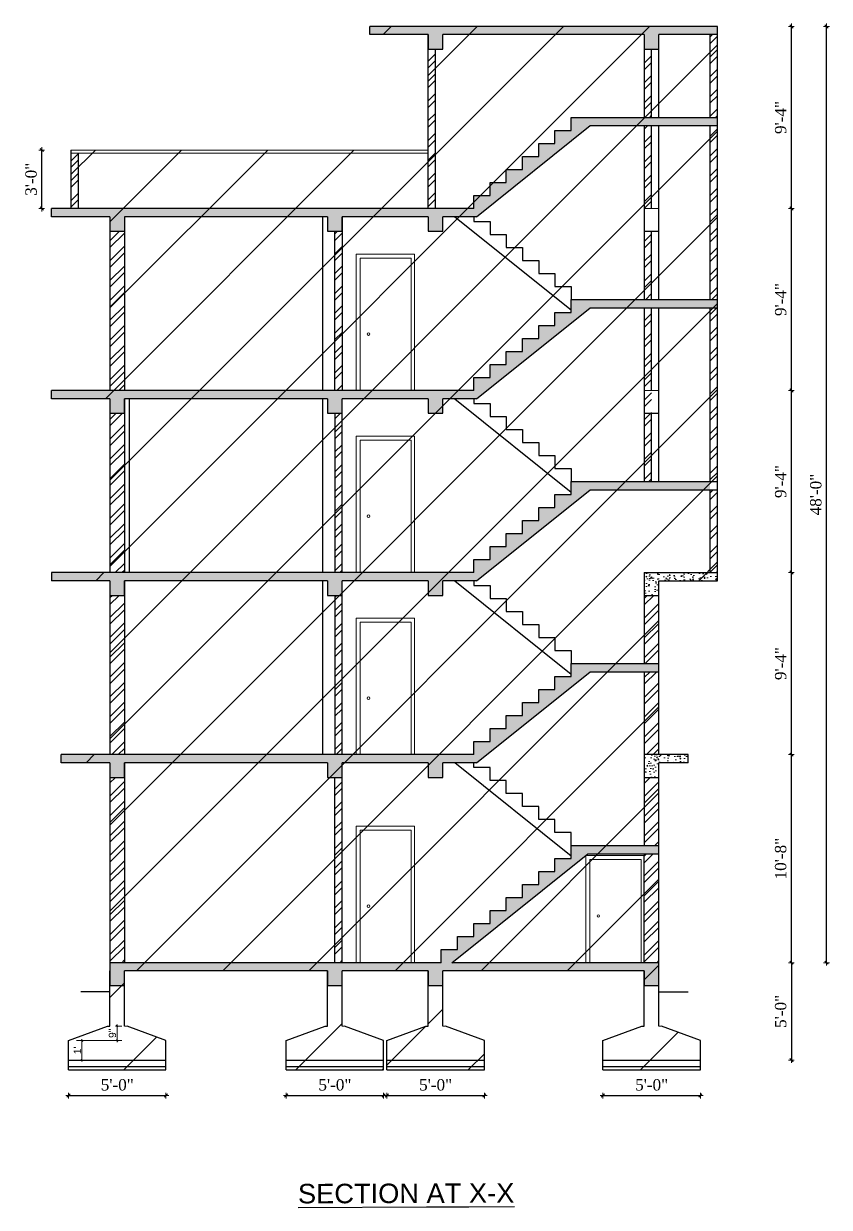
# Model space of a CAD drawing. Header units: inches. Extents: x 20273 to 45441, y -4696 to -1121.
# Drawn here: x 35177 to 35673, y -4696 to -3967 of the extents above; entities that cross this region are included whole.
import ezdxf

# ---------------------------------------------------------------- set-up
doc = ezdxf.new("R2010")
doc.units = ezdxf.units.IN
doc.header["$LTSCALE"] = 5
doc.header["$MEASUREMENT"] = 0
for name, color, linetype, lineweight in [('A-WALL', 7, 'Continuous', 9), ('Dimension', 7, 'Continuous', 18), ('dimention', 5, 'Continuous', 9), ('DOOR', 62, 'Continuous', 0), ('Railing', 43, 'Continuous', 18)]:
    doc.layers.add(name, color=color, linetype=linetype, lineweight=lineweight)
doc.layers.add('column', color=4, linetype='Continuous')
doc.layers.add('WALL', color=7, linetype='Continuous')
doc.layers.add('dim line', color=7, linetype='Continuous', lineweight=15, true_color=0xfab2b2)
doc.styles.add('DIMTEXT', font='arial.ttf', dxfattribs={"height": 8})
doc.styles.add('ordinary', font='times.ttf')
doc.styles.get("Standard").update_dxf_attribs({"font": 'arial.ttf'})
doc.dimstyles.new('Copy of 96', dxfattribs={"dimtxt": 7, "dimasz": 4, "dimexe": 0.5, "dimexo": 0.5, "dimgap": 3, "dimtad": 1, "dimdec": 1, "dimzin": 11, "dimdsep": 46, "dimlunit": 4, "dimtxsty": 'ordinary', "dimblk": 'OBLIQUE', "dimcen": 0.09, "dimse1": 1, "dimse2": 1, "dimclrt": 6, "dimazin": 0, "dimtfac": 1, "dimtdec": 1, "dimtix": 1, "dimtmove": 2, "dimatfit": 3, "dimldrblk": 'leader', "dimfxl": 0.5, "dimfxlon": 1, "dimtolj": 1, "dimtzin": 0, "dimarcsym": 0})
doc.dimstyles.new('Standard$0', dxfattribs={"dimtxt": 6, "dimasz": 4, "dimexe": 3, "dimexo": 6, "dimgap": 3, "dimtad": 1, "dimdec": 1, "dimzin": 0, "dimdsep": 46, "dimlunit": 4, "dimtxsty": 'Standard', "dimcen": 0.09, "dimclrd": 6, "dimclre": 6, "dimclrt": 7, "dimadec": 0, "dimazin": 0, "dimtfac": 1, "dimtdec": 1, "dimtix": 1, "dimtofl": 0, "dimtmove": 1, "dimatfit": 3, "dimfxl": 1, "dimtolj": 1, "dimtzin": 0, "dimlwd": 18, "dimlwe": 18, "dimarcsym": 0})
pattern_1 = [(45, (26758.508, -2765.856), (-6.098796, 6.098796), []), (45, (26762.574, -2765.856), (-6.098796, 6.098796), [])]
pattern_2 = [(50, (26758.508, -2765.856), (7.172602, -0.6275213), [0.75, -8.25]), (355, (26758.508, -2765.856), (-1.3875133, 7.5219213), [0.6, -6.6]), (100.4514, (26759.106, -2765.908), (5.785094, 6.8943954), [0.637402, -7.011421]), (46.1842, (26758.508, -2763.856), (10.6724105, -1.65519), [1.125, -12.375]), (96.6356, (26759.397, -2763.994), (9.346627, 9.741179), [0.956103, -10.51713]), (351.1842, (26758.508, -2763.856), (9.34662, 9.741186), [0.9, -9.9]), (21, (26759.508, -2764.356), (5.9690705, -4.026189), [0.75, -8.25]), (326, (26759.508, -2764.356), (2.4331533, 7.2515005), [0.6, -6.6]), (71.4514, (26760.0055, -2764.691), (8.4022263, 3.225305), [0.637402, -7.011421]), (37.5, (26758.508, -2765.8558), (0.12159855, 3.32893854), [0, -6.52, 0, -6.7, 0, -6.625]), (7.5, (26758.508, -2765.8558), (2.6306954, 3.9441171), [0, -3.82, 0, -6.37, 0, -2.525]), (327.5, (26756.278, -2765.8558), (5.3382244, -0.2255487), [0, -2.5, 0, -7.8, 0, -10.35]), (317.5, (26755.278, -2765.856), (5.8318617, 1.0010498), [0, -3.25, 0, -5.18, 0, -7.35])]

# ---------------------------------------------------------------- blocks, each defined once
blk = doc.blocks.new('oblique')
at = {"color": 0, "lineweight": -2}
blk.add_line((0.25, 0.25), (-0.25, -0.25), dxfattribs=at)
at = {"layer": 'dim line', "lineweight": 9}
for p, q in [((-0.4375, 0), (0.4375, 0)), ((0, 0.4375), (0, -0.4375))]:
    blk.add_line(p, q, dxfattribs=at)
blk = doc.blocks.new('*D97')
at = {"layer": 'A-WALL', "color": 0, "lineweight": -2, "ltscale": 50, "transparency": 16777216}
blk.add_line((35649.8, -4545.01), (35649.8, -4417.01), dxfattribs=at)
at = {"layer": 'Defpoints', "color": 0, "ltscale": 50, "transparency": 16777216}
for p in [(35568.27, -4417.01), (35649.8, -4417.01), (35568.27, -4545.01)]:
    blk.add_point(p, dxfattribs=at)
at = {"layer": 'A-WALL', "color": 0, "lineweight": -2, "ltscale": 50, "transparency": 16777216, "xscale": 4, "yscale": 4, "zscale": 4}
for p, rotation in [((35649.8, -4417.01), 90), ((35649.8, -4545.01), 270)]:
    blk.add_blockref('oblique', p, dxfattribs=dict(at, rotation=rotation))
at = {"layer": 'A-WALL', "color": 6, "ltscale": 50, "transparency": 16777216, "insert": (35643.24, -4481.01), "char_height": 7, "attachment_point": 5, "rotation": 90, "style": 'ordinary'}
blk.add_mtext('\\A1;10\'-8"', dxfattribs=at)
blk = doc.blocks.new('_OBLIQUE')
at = {"color": 0, "linetype": 'ByBlock'}
blk.add_line((-0.5, -0.5), (0.5, 0.5), dxfattribs=at)
blk = doc.blocks.new('leader')
at = {"layer": 'Dimension'}
for p, q in [((0, -4.33), (0, 4.33)), ((-4.42, 0), (4.42, 0))]:
    blk.add_line(p, q, dxfattribs=at)
blk = doc.blocks.new('*D98')
at = {"layer": 'A-WALL', "color": 0, "lineweight": -2, "ltscale": 50, "transparency": 16777216}
blk.add_line((35649.8, -4417.01), (35649.8, -4305.01), dxfattribs=at)
at = {"layer": 'Defpoints', "color": 0, "ltscale": 50, "transparency": 16777216}
for p in [(35436.43, -4305.01), (35649.8, -4305.01), (35568.27, -4417.01)]:
    blk.add_point(p, dxfattribs=at)
at = {"layer": 'A-WALL', "color": 0, "lineweight": -2, "ltscale": 50, "transparency": 16777216, "xscale": 4, "yscale": 4, "zscale": 4}
for p, rotation in [((35649.8, -4305.01), 90), ((35649.8, -4417.01), 270)]:
    blk.add_blockref('oblique', p, dxfattribs=dict(at, rotation=rotation))
at = {"layer": 'A-WALL', "color": 6, "ltscale": 50, "transparency": 16777216, "insert": (35643.23, -4361.01), "char_height": 7, "attachment_point": 5, "rotation": 90, "style": 'ordinary'}
blk.add_mtext('\\A1;9\'-4"', dxfattribs=at)
blk = doc.blocks.new('*D99')
at = {"layer": 'A-WALL', "color": 0, "lineweight": -2, "ltscale": 50, "transparency": 16777216}
blk.add_line((35649.8, -4305.01), (35649.8, -4193.01), dxfattribs=at)
at = {"layer": 'Defpoints', "color": 0, "ltscale": 50, "transparency": 16777216}
for p in [(35440.25, -4193.01), (35649.8, -4193.01), (35436.43, -4305.01)]:
    blk.add_point(p, dxfattribs=at)
at = {"layer": 'A-WALL', "color": 0, "lineweight": -2, "ltscale": 50, "transparency": 16777216, "xscale": 4, "yscale": 4, "zscale": 4}
for p, rotation in [((35649.8, -4193.01), 90), ((35649.8, -4305.01), 270)]:
    blk.add_blockref('oblique', p, dxfattribs=dict(at, rotation=rotation))
at = {"layer": 'A-WALL', "color": 6, "ltscale": 50, "transparency": 16777216, "insert": (35643.23, -4249.01), "char_height": 7, "attachment_point": 5, "rotation": 90, "style": 'ordinary'}
blk.add_mtext('\\A1;9\'-4"', dxfattribs=at)
blk = doc.blocks.new('*D100')
at = {"layer": 'A-WALL', "color": 0, "lineweight": -2, "ltscale": 50, "transparency": 16777216}
blk.add_line((35649.8, -4193.01), (35649.8, -4081.01), dxfattribs=at)
at = {"layer": 'Defpoints', "color": 0, "ltscale": 50, "transparency": 16777216}
for p in [(35446.68, -4081.01), (35649.8, -4081.01), (35440.25, -4193.01)]:
    blk.add_point(p, dxfattribs=at)
at = {"layer": 'A-WALL', "color": 0, "lineweight": -2, "ltscale": 50, "transparency": 16777216, "xscale": 4, "yscale": 4, "zscale": 4}
for p, rotation in [((35649.8, -4081.01), 90), ((35649.8, -4193.01), 270)]:
    blk.add_blockref('oblique', p, dxfattribs=dict(at, rotation=rotation))
at = {"layer": 'A-WALL', "color": 6, "ltscale": 50, "transparency": 16777216, "insert": (35643.23, -4137.01), "char_height": 7, "attachment_point": 5, "rotation": 90, "style": 'ordinary'}
blk.add_mtext('\\A1;9\'-4"', dxfattribs=at)
blk = doc.blocks.new('*D101')
at = {"layer": 'A-WALL', "color": 0, "lineweight": -2, "ltscale": 50, "transparency": 16777216}
blk.add_line((35649.8, -4081.01), (35649.8, -3969.01), dxfattribs=at)
at = {"layer": 'Defpoints', "color": 0, "ltscale": 50, "transparency": 16777216}
for p in [(35452.56, -3969.01), (35649.8, -3969.01), (35446.68, -4081.01)]:
    blk.add_point(p, dxfattribs=at)
at = {"layer": 'A-WALL', "color": 0, "lineweight": -2, "ltscale": 50, "transparency": 16777216, "xscale": 4, "yscale": 4, "zscale": 4}
for p, rotation in [((35649.8, -3969.01), 90), ((35649.8, -4081.01), 270)]:
    blk.add_blockref('oblique', p, dxfattribs=dict(at, rotation=rotation))
at = {"layer": 'A-WALL', "color": 6, "ltscale": 50, "transparency": 16777216, "insert": (35643.23, -4025.01), "char_height": 7, "attachment_point": 5, "rotation": 90, "style": 'ordinary'}
blk.add_mtext('\\A1;9\'-4"', dxfattribs=at)
blk = doc.blocks.new('*D102')
at = {"layer": 'A-WALL', "color": 0, "lineweight": -2, "ltscale": 50, "transparency": 16777216}
blk.add_line((35188.29, -4081.01), (35188.29, -4045.01), dxfattribs=at)
at = {"layer": 'Defpoints', "color": 0, "ltscale": 50, "transparency": 16777216}
for p in [(35188.29, -4045.01), (35206.27, -4045.01), (35194.27, -4081.01)]:
    blk.add_point(p, dxfattribs=at)
at = {"layer": 'A-WALL', "color": 0, "lineweight": -2, "ltscale": 50, "transparency": 16777216, "xscale": 4, "yscale": 4, "zscale": 4}
for p, rotation in [((35188.29, -4045.01), 90), ((35188.29, -4081.01), 270)]:
    blk.add_blockref('oblique', p, dxfattribs=dict(at, rotation=rotation))
at = {"layer": 'A-WALL', "color": 6, "ltscale": 50, "transparency": 16777216, "insert": (35181.73, -4063.01), "char_height": 7, "attachment_point": 5, "rotation": 90, "style": 'ordinary'}
blk.add_mtext('\\A1;3\'-0"', dxfattribs=at)
blk = doc.blocks.new('*D95')
at = {"layer": 'A-WALL', "color": 0, "lineweight": -2, "ltscale": 50, "transparency": 16777216}
blk.add_line((35649.8, -4545.01), (35649.8, -4604.98), dxfattribs=at)
at = {"layer": 'Defpoints', "color": 0, "ltscale": 50, "transparency": 16777216}
for p in [(35568.27, -4545.01), (35593.77, -4604.98), (35649.8, -4604.98)]:
    blk.add_point(p, dxfattribs=at)
at = {"layer": 'A-WALL', "color": 0, "lineweight": -2, "ltscale": 50, "transparency": 16777216, "xscale": 4, "yscale": 4, "zscale": 4}
for p, rotation in [((35649.8, -4545.01), 90), ((35649.8, -4604.98), 270)]:
    blk.add_blockref('oblique', p, dxfattribs=dict(at, rotation=rotation))
at = {"layer": 'A-WALL', "color": 6, "ltscale": 50, "transparency": 16777216, "insert": (35643.24, -4575), "char_height": 7, "attachment_point": 5, "rotation": 90, "style": 'ordinary'}
blk.add_mtext('\\A1;5\'-0"', dxfattribs=at)
blk = doc.blocks.new('*D96')
at = {"layer": 'A-WALL', "color": 0, "lineweight": -2, "ltscale": 50, "transparency": 16777216}
blk.add_line((35671.42, -4545.01), (35671.42, -3969.01), dxfattribs=at)
at = {"layer": 'Defpoints', "color": 0, "ltscale": 50, "transparency": 16777216}
for p in [(35568.27, -3969.01), (35671.42, -3969.01), (35568.27, -4545.01)]:
    blk.add_point(p, dxfattribs=at)
at = {"layer": 'A-WALL', "color": 0, "lineweight": -2, "ltscale": 50, "transparency": 16777216, "xscale": 4, "yscale": 4, "zscale": 4}
for p, rotation in [((35671.42, -3969.01), 90), ((35671.42, -4545.01), 270)]:
    blk.add_blockref('oblique', p, dxfattribs=dict(at, rotation=rotation))
at = {"layer": 'A-WALL', "color": 6, "ltscale": 50, "transparency": 16777216, "insert": (35664.86, -4257.01), "char_height": 7, "attachment_point": 5, "rotation": 90, "style": 'ordinary'}
blk.add_mtext('\\A1;48\'-0"', dxfattribs=at)
blk = doc.blocks.new('*D103')
at = {"layer": 'A-WALL', "color": 0, "lineweight": -2, "ltscale": 50, "transparency": 16777216}
blk.add_line((35204.77, -4626.77), (35264.77, -4626.77), dxfattribs=at)
at = {"layer": 'Defpoints', "color": 0, "ltscale": 50, "transparency": 16777216}
for p in [(35204.77, -4610.98), (35264.77, -4610.98), (35264.77, -4626.77)]:
    blk.add_point(p, dxfattribs=at)
at = {"layer": 'A-WALL', "color": 0, "lineweight": -2, "ltscale": 50, "transparency": 16777216, "xscale": 4, "yscale": 4, "zscale": 4, "rotation": 180}
blk.add_blockref('oblique', (35204.77, -4626.77), dxfattribs=at)
at = {"layer": 'A-WALL', "color": 0, "lineweight": -2, "ltscale": 50, "transparency": 16777216, "xscale": 4, "yscale": 4, "zscale": 4}
blk.add_blockref('oblique', (35264.77, -4626.77), dxfattribs=at)
at = {"layer": 'A-WALL', "color": 6, "ltscale": 50, "transparency": 16777216, "insert": (35234.77, -4620.21), "char_height": 7, "attachment_point": 5, "style": 'ordinary'}
blk.add_mtext('\\A1;5\'-0"', dxfattribs=at)
blk = doc.blocks.new('*D104')
at = {"layer": 'A-WALL', "color": 0, "lineweight": -2, "ltscale": 50, "transparency": 16777216}
blk.add_line((35338.77, -4626.77), (35398.77, -4626.77), dxfattribs=at)
at = {"layer": 'Defpoints', "color": 0, "ltscale": 50, "transparency": 16777216}
for p in [(35338.77, -4610.98), (35398.77, -4610.98), (35398.77, -4626.77)]:
    blk.add_point(p, dxfattribs=at)
at = {"layer": 'A-WALL', "color": 0, "lineweight": -2, "ltscale": 50, "transparency": 16777216, "xscale": 4, "yscale": 4, "zscale": 4, "rotation": 180}
blk.add_blockref('oblique', (35338.77, -4626.77), dxfattribs=at)
at = {"layer": 'A-WALL', "color": 0, "lineweight": -2, "ltscale": 50, "transparency": 16777216, "xscale": 4, "yscale": 4, "zscale": 4}
blk.add_blockref('oblique', (35398.77, -4626.77), dxfattribs=at)
at = {"layer": 'A-WALL', "color": 6, "ltscale": 50, "transparency": 16777216, "insert": (35368.77, -4620.21), "char_height": 7, "attachment_point": 5, "style": 'ordinary'}
blk.add_mtext('\\A1;5\'-0"', dxfattribs=at)
blk = doc.blocks.new('*D105')
at = {"layer": 'A-WALL', "color": 0, "lineweight": -2, "ltscale": 50, "transparency": 16777216}
blk.add_line((35400.77, -4626.77), (35460.77, -4626.77), dxfattribs=at)
at = {"layer": 'Defpoints', "color": 0, "ltscale": 50, "transparency": 16777216}
for p in [(35400.77, -4610.98), (35460.77, -4610.98), (35460.77, -4626.77)]:
    blk.add_point(p, dxfattribs=at)
at = {"layer": 'A-WALL', "color": 0, "lineweight": -2, "ltscale": 50, "transparency": 16777216, "xscale": 4, "yscale": 4, "zscale": 4, "rotation": 180}
blk.add_blockref('oblique', (35400.77, -4626.77), dxfattribs=at)
at = {"layer": 'A-WALL', "color": 0, "lineweight": -2, "ltscale": 50, "transparency": 16777216, "xscale": 4, "yscale": 4, "zscale": 4}
blk.add_blockref('oblique', (35460.77, -4626.77), dxfattribs=at)
at = {"layer": 'A-WALL', "color": 6, "ltscale": 50, "transparency": 16777216, "insert": (35430.77, -4620.21), "char_height": 7, "attachment_point": 5, "style": 'ordinary'}
blk.add_mtext('\\A1;5\'-0"', dxfattribs=at)
blk = doc.blocks.new('*D106')
at = {"layer": 'A-WALL', "color": 0, "lineweight": -2, "ltscale": 50, "transparency": 16777216}
blk.add_line((35533.77, -4626.77), (35593.77, -4626.77), dxfattribs=at)
at = {"layer": 'Defpoints', "color": 0, "ltscale": 50, "transparency": 16777216}
for p in [(35533.77, -4610.98), (35593.77, -4610.98), (35593.77, -4626.77)]:
    blk.add_point(p, dxfattribs=at)
at = {"layer": 'A-WALL', "color": 0, "lineweight": -2, "ltscale": 50, "transparency": 16777216, "xscale": 4, "yscale": 4, "zscale": 4, "rotation": 180}
blk.add_blockref('oblique', (35533.77, -4626.77), dxfattribs=at)
at = {"layer": 'A-WALL', "color": 0, "lineweight": -2, "ltscale": 50, "transparency": 16777216, "xscale": 4, "yscale": 4, "zscale": 4}
blk.add_blockref('oblique', (35593.77, -4626.77), dxfattribs=at)
at = {"layer": 'A-WALL', "color": 6, "ltscale": 50, "transparency": 16777216, "insert": (35563.77, -4620.21), "char_height": 7, "attachment_point": 5, "style": 'ordinary'}
blk.add_mtext('\\A1;5\'-0"', dxfattribs=at)
blk = doc.blocks.new('*D278')
at = {"layer": 'A-WALL', "color": 47, "lineweight": 0, "ltscale": 5, "transparency": 16777216}
for p, q in [((35209.77, -4592.98), (35215.99, -4592.98)), ((35209.77, -4604.98), (35215.99, -4604.98))]:
    blk.add_line(p, q, dxfattribs=at)
at = {"layer": 'A-WALL', "color": 33, "lineweight": 0, "ltscale": 5, "transparency": 16777216}
blk.add_line((35212.99, -4592.98), (35212.99, -4604.98), dxfattribs=at)
at = {"layer": 'Defpoints', "color": 0, "ltscale": 5, "transparency": 16777216}
for p in [(35204.77, -4592.98), (35204.77, -4604.98), (35212.99, -4604.98)]:
    blk.add_point(p, dxfattribs=at)
at = {"layer": 'A-WALL', "color": 33, "lineweight": 0, "ltscale": 5, "transparency": 16777216, "xscale": 2, "yscale": 2, "zscale": 2}
for p, rotation in [((35212.99, -4592.98), 90), ((35212.99, -4604.98), 270)]:
    blk.add_blockref('oblique', p, dxfattribs=dict(at, rotation=rotation))
at = {"layer": 'A-WALL', "color": 7, "ltscale": 5, "transparency": 16777216, "insert": (35210.23, -4598.98), "char_height": 4.5, "attachment_point": 5, "rotation": 90}
blk.add_mtext("\\A1;1'", dxfattribs=at)
blk = doc.blocks.new('*D279')
at = {"layer": 'A-WALL', "color": 33, "lineweight": 0, "ltscale": 5, "transparency": 16777216}
blk.add_line((35234.62, -4583.98), (35234.62, -4592.98), dxfattribs=at)
at = {"layer": 'A-WALL', "color": 47, "lineweight": 0, "ltscale": 5, "transparency": 16777216}
for p, q in [((35235.27, -4583.98), (35237.62, -4583.98)), ((35209.77, -4592.98), (35237.62, -4592.98))]:
    blk.add_line(p, q, dxfattribs=at)
at = {"layer": 'Defpoints', "color": 0, "ltscale": 5, "transparency": 16777216}
for p in [(35230.27, -4583.98), (35204.77, -4592.98), (35234.62, -4592.98)]:
    blk.add_point(p, dxfattribs=at)
at = {"layer": 'A-WALL', "color": 33, "lineweight": 0, "ltscale": 5, "transparency": 16777216, "xscale": 2, "yscale": 2, "zscale": 2}
for p, rotation in [((35234.62, -4583.98), 90), ((35234.62, -4592.98), 270)]:
    blk.add_blockref('oblique', p, dxfattribs=dict(at, rotation=rotation))
at = {"layer": 'A-WALL', "color": 7, "ltscale": 5, "transparency": 16777216, "insert": (35231.82, -4588.48), "char_height": 4.5, "attachment_point": 5, "rotation": 90}
blk.add_mtext('\\A1;9"', dxfattribs=at)

msp = doc.modelspace()

# ---------------------------------------------------------------- hatches: boundary and pattern name
at = {"layer": 'A-WALL', "ltscale": 40, "true_color": 0xf26722}
h = msp.add_hatch(dxfattribs=at)
h.set_pattern_fill('AR-CONC', color=30)
h.set_pattern_definition(pattern_2)
h.paths.add_polyline_path([(35435.27, -3974.01), (35559.27, -3974.01), (35559.27, -3983.01), (35568.27, -3983.01), (35568.27, -3974.01), (35604.27, -3974.01), (35604.27, -3969.01), (35390.27, -3969.01), (35390.27, -3974.01), (35426.27, -3974.01), (35426.27, -3983.01), (35435.27, -3983.01)])
h = msp.add_hatch(dxfattribs=at)
h.set_pattern_fill('AR-CONC', color=30)
h.set_pattern_definition(pattern_2)
h.paths.add_polyline_path([(35364.27, -4095.01), (35373.27, -4095.01), (35373.27, -4086.01), (35426.27, -4086.01), (35426.27, -4095.01), (35435.27, -4095.01), (35435.27, -4086.01), (35456.02, -4086.01), (35526.02, -4030.01), (35604.27, -4030.01), (35604.27, -4025.01), (35514.27, -4025.01), (35514.27, -4033.01), (35504.27, -4033.01), (35504.27, -4041.01), (35494.27, -4041.01), (35494.27, -4049.01), (35484.27, -4049.01), (35484.27, -4057.01), (35474.27, -4057.01), (35474.27, -4065.01), (35464.27, -4065.01), (35464.27, -4073.01), (35454.27, -4073.01), (35454.27, -4081.01), (35194.27, -4081.01), (35194.27, -4086.01), (35230.27, -4086.01), (35230.27, -4095.01), (35239.23, -4095.01), (35239.23, -4086.01), (35364.27, -4086.01)])
h = msp.add_hatch(dxfattribs=at)
h.set_pattern_fill('AR-CONC', color=30)
h.set_pattern_definition(pattern_2)
h.paths.add_polyline_path([(35373.27, -4198.01), (35426.27, -4198.01), (35426.27, -4207.01), (35435.27, -4207.01), (35435.27, -4198.01), (35456.02, -4198.01), (35526.02, -4142.01), (35604.27, -4142.01), (35604.27, -4137.01), (35514.27, -4137.01), (35514.27, -4145.01), (35504.27, -4145.01), (35504.27, -4153.01), (35494.27, -4153.01), (35494.27, -4161.01), (35484.27, -4161.01), (35484.27, -4169.01), (35474.27, -4169.01), (35474.27, -4177.01), (35464.27, -4177.01), (35464.27, -4185.01), (35454.27, -4185.01), (35454.27, -4193.01), (35194.27, -4193.01), (35194.27, -4198.01), (35230.27, -4198.01), (35230.27, -4207.01), (35239.23, -4207.01), (35239.23, -4198.01), (35364.27, -4198.01), (35364.27, -4207.01), (35373.27, -4207.01)])
h = msp.add_hatch(dxfattribs=at)
h.set_pattern_fill('AR-CONC', color=30)
h.set_pattern_definition(pattern_2)
h.paths.add_polyline_path([(35364.27, -4319.01), (35373.27, -4319.01), (35373.27, -4310.01), (35426.27, -4310.01), (35426.27, -4319.01), (35435.27, -4319.01), (35435.27, -4310.01), (35456.02, -4310.01), (35526.02, -4254.01), (35599.77, -4254.01), (35599.77, -4249.01), (35514.27, -4249.01), (35514.27, -4257.01), (35504.27, -4257.01), (35504.27, -4265.01), (35494.27, -4265.01), (35494.27, -4273.01), (35484.27, -4273.01), (35484.27, -4281.01), (35474.27, -4281.01), (35474.27, -4289.01), (35464.27, -4289.01), (35464.27, -4297.01), (35454.27, -4297.01), (35454.27, -4305.01), (35194.27, -4305.01), (35194.27, -4310.01), (35230.27, -4310.01), (35230.27, -4319.01), (35239.23, -4319.01), (35239.23, -4310.01), (35364.27, -4310.01)])
h = msp.add_hatch(dxfattribs=at)
h.set_pattern_fill('AR-CONC', color=30)
h.set_pattern_definition(pattern_2)
h.paths.add_polyline_path([(35568.27, -4310.01), (35604.27, -4310.01), (35604.27, -4305.01), (35559.27, -4305.01), (35559.27, -4319.01), (35568.27, -4319.01)])
h = msp.add_hatch(dxfattribs=at)
h.set_pattern_fill('AR-CONC', color=30)
h.set_pattern_definition(pattern_2)
h.paths.add_polyline_path([(35373.27, -4422.01), (35426.27, -4422.01), (35426.27, -4431.01), (35435.27, -4431.01), (35435.27, -4422.01), (35456.02, -4422.01), (35526.02, -4366.01), (35568.27, -4366.01), (35568.27, -4361.01), (35514.27, -4361.01), (35514.27, -4369.01), (35504.27, -4369.01), (35504.27, -4377.01), (35494.27, -4377.01), (35494.27, -4385.01), (35484.27, -4385.01), (35484.27, -4393.01), (35474.27, -4393.01), (35474.27, -4401.01), (35464.27, -4401.01), (35464.27, -4409.01), (35454.27, -4409.01), (35454.27, -4417.01), (35200.27, -4417.01), (35200.27, -4422.01), (35230.27, -4422.01), (35230.27, -4431.01), (35239.23, -4431.01), (35239.23, -4422.01), (35364.27, -4422.01), (35364.27, -4431.01), (35373.27, -4431.01)])
h = msp.add_hatch(dxfattribs=at)
h.set_pattern_fill('AR-CONC', color=30)
h.set_pattern_definition(pattern_2)
h.paths.add_polyline_path([(35568.27, -4431.01), (35568.27, -4422.01), (35586.27, -4422.01), (35586.27, -4417.01), (35559.27, -4417.01), (35559.27, -4431.01)])
h = msp.add_hatch(dxfattribs=at)
h.set_pattern_fill('AR-CONC', color=30)
h.set_pattern_definition(pattern_2)
h.paths.add_polyline_path([(35435.27, -4550.01), (35559.27, -4550.01), (35559.27, -4559.01), (35568.27, -4559.01), (35568.27, -4550.01), (35568.27, -4545.01), (35440.67, -4545.01), (35524.42, -4478.01), (35568.27, -4478.01), (35568.27, -4473.01), (35514.27, -4473.01), (35514.27, -4481.01), (35504.27, -4481.01), (35504.27, -4489.01), (35494.27, -4489.01), (35494.27, -4497.01), (35484.27, -4497.01), (35484.27, -4505.01), (35474.27, -4505.01), (35474.27, -4513.01), (35464.27, -4513.01), (35464.27, -4521.01), (35454.27, -4521.01), (35454.27, -4529.01), (35444.27, -4529.01), (35444.27, -4537.01), (35434.27, -4537.01), (35434.27, -4545.01), (35230.27, -4545.01), (35230.27, -4550.01), (35230.27, -4559.01), (35239.27, -4559.01), (35239.27, -4550.01), (35364.27, -4550.01), (35364.27, -4559.01), (35373.27, -4559.01), (35373.27, -4550.01), (35426.27, -4550.01), (35426.27, -4559.01), (35435.27, -4559.01)])
at = {"layer": 'dimention', "ltscale": 40, "true_color": 0xf26722}
h = msp.add_hatch(dxfattribs=at)
h.set_pattern_fill('ANSI32', color=30, scale=23)
h.set_pattern_definition(pattern_1)
h.paths.add_polyline_path([(35599.77, -4025.01), (35604.27, -4025.01), (35604.27, -3974.01), (35599.77, -3974.01)])
h = msp.add_hatch(dxfattribs=at)
h.set_pattern_fill('ANSI32', color=30, scale=23)
h.set_pattern_definition(pattern_1)
h.paths.add_polyline_path([(35430.77, -3983.01), (35426.27, -3983.01), (35426.27, -4081.01), (35430.77, -4081.01)])
h = msp.add_hatch(dxfattribs=at)
h.set_pattern_fill('ANSI32', color=30, scale=23)
h.set_pattern_definition(pattern_1)
h.paths.add_polyline_path([(35563.77, -3983.01), (35559.27, -3983.01), (35559.27, -4025.01), (35563.77, -4025.01)])
h = msp.add_hatch(dxfattribs=at)
h.set_pattern_fill('ANSI32', color=30, scale=23)
h.set_pattern_definition(pattern_1)
h.paths.add_polyline_path([(35559.27, -4081.01), (35563.77, -4081.01), (35563.77, -4030.01), (35559.27, -4030.01)])
h = msp.add_hatch(dxfattribs=at)
h.set_pattern_fill('ANSI32', color=30, scale=23)
h.set_pattern_definition(pattern_1)
h.paths.add_polyline_path([(35599.77, -4137.01), (35604.27, -4137.01), (35604.27, -4030.01), (35599.77, -4030.01)])
h = msp.add_hatch(dxfattribs=at)
h.set_pattern_fill('ANSI32', color=30, scale=23)
h.set_pattern_definition(pattern_1)
h.paths.add_polyline_path([(35210.77, -4047.01), (35206.27, -4047.01), (35206.27, -4081.01), (35210.77, -4081.01)])
h = msp.add_hatch(dxfattribs=at)
h.set_pattern_fill('ANSI32', color=30, scale=23)
h.set_pattern_definition(pattern_1)
h.paths.add_polyline_path([(35230.27, -4193.01), (35239.23, -4193.01), (35239.23, -4095.01), (35230.27, -4095.01)])
h = msp.add_hatch(dxfattribs=at)
h.set_pattern_fill('ANSI32', color=30, scale=23)
h.set_pattern_definition(pattern_1)
h.paths.add_polyline_path([(35373.27, -4095.01), (35368.77, -4095.01), (35368.77, -4193.01), (35373.27, -4193.01)])
h = msp.add_hatch(dxfattribs=at)
h.set_pattern_fill('ANSI32', color=30, scale=23)
h.set_pattern_definition(pattern_1)
h.paths.add_polyline_path([(35563.77, -4095.01), (35559.27, -4095.01), (35559.27, -4137.01), (35563.77, -4137.01)])
h = msp.add_hatch(dxfattribs=at)
h.set_pattern_fill('ANSI32', color=30, scale=23)
h.set_pattern_definition(pattern_1)
h.paths.add_polyline_path([(35563.77, -4142.01), (35559.27, -4142.01), (35559.27, -4249.01), (35563.77, -4249.01)])
h = msp.add_hatch(dxfattribs=at)
h.set_pattern_fill('ANSI32', color=30, scale=23)
h.set_pattern_definition(pattern_1)
h.paths.add_polyline_path([(35599.77, -4249.01), (35604.27, -4249.01), (35604.27, -4142.01), (35599.77, -4142.01)])
h = msp.add_hatch(dxfattribs=at)
h.set_pattern_fill('ANSI32', color=30, scale=23)
h.set_pattern_definition(pattern_1)
h.paths.add_polyline_path([(35239.23, -4207.01), (35230.27, -4207.01), (35230.27, -4305.01), (35239.23, -4305.01)])
h = msp.add_hatch(dxfattribs=at)
h.set_pattern_fill('ANSI32', color=30, scale=23)
h.set_pattern_definition(pattern_1)
h.paths.add_polyline_path([(35373.27, -4207.01), (35368.77, -4207.01), (35368.77, -4305.01), (35373.27, -4305.01)])
h = msp.add_hatch(dxfattribs=at)
h.set_pattern_fill('ANSI32', color=30, scale=23)
h.set_pattern_definition(pattern_1)
h.paths.add_polyline_path([(35599.77, -4305.01), (35604.27, -4305.01), (35604.27, -4254.01), (35599.77, -4254.01)])
h = msp.add_hatch(dxfattribs=at)
h.set_pattern_fill('ANSI32', color=30, scale=23)
h.set_pattern_definition(pattern_1)
h.paths.add_polyline_path([(35230.27, -4417.01), (35239.23, -4417.01), (35239.23, -4319.01), (35230.27, -4319.01)])
h = msp.add_hatch(dxfattribs=at)
h.set_pattern_fill('ANSI32', color=30, scale=23)
h.set_pattern_definition(pattern_1)
h.paths.add_polyline_path([(35373.27, -4319.01), (35368.77, -4319.01), (35368.77, -4417.01), (35373.27, -4417.01)])
h = msp.add_hatch(dxfattribs=at)
h.set_pattern_fill('ANSI32', color=30, scale=23)
h.set_pattern_definition(pattern_1)
h.paths.add_polyline_path([(35559.27, -4361.01), (35568.27, -4361.01), (35568.27, -4319.01), (35559.27, -4319.01)])
h = msp.add_hatch(dxfattribs=at)
h.set_pattern_fill('ANSI32', color=30, scale=23)
h.set_pattern_definition(pattern_1)
h.paths.add_polyline_path([(35559.27, -4417.01), (35568.27, -4417.01), (35568.27, -4366.01), (35559.27, -4366.01)])
h = msp.add_hatch(dxfattribs=at)
h.set_pattern_fill('ANSI32', color=30, scale=23)
h.set_pattern_definition(pattern_1)
h.paths.add_polyline_path([(35230.27, -4545.01), (35239.23, -4545.01), (35239.23, -4431.01), (35230.27, -4431.01)])
h = msp.add_hatch(dxfattribs=at)
h.set_pattern_fill('ANSI32', color=30, scale=23)
h.set_pattern_definition(pattern_1)
h.paths.add_polyline_path([(35373.27, -4431.01), (35368.77, -4431.01), (35368.77, -4545.01), (35373.27, -4545.01)])
h = msp.add_hatch(dxfattribs=at)
h.set_pattern_fill('ANSI32', color=30, scale=23)
h.set_pattern_definition(pattern_1)
h.paths.add_polyline_path([(35568.27, -4431.01), (35559.27, -4431.01), (35559.27, -4473.01), (35568.27, -4473.01)])
h = msp.add_hatch(dxfattribs=at)
h.set_pattern_fill('ANSI32', color=30, scale=23)
h.set_pattern_definition(pattern_1)
h.paths.add_polyline_path([(35568.27, -4478.01), (35559.27, -4478.01), (35559.27, -4545.01), (35568.27, -4545.01)])
at = {"layer": 'WALL', "linetype": 'ByBlock', "ltscale": 5, "true_color": 0xf8991e}
h = msp.add_hatch(dxfattribs=at)
h.set_pattern_fill('ANSI31', color=30, scale=300)
h.set_pattern_definition([(45, (21789.182, -4484.086), (-26.5165, 26.5165), [])])
h.paths.add_polyline_path([(35204.77, -4610.98), (35204.77, -4592.98), (35228.77, -4583.98), (35230.27, -4583.98), (35230.27, -4559.01), (35230.27, -4422.01), (35200.27, -4422.01), (35200.27, -4417.01), (35230.27, -4417.01), (35230.27, -4310.01), (35194.27, -4310.01), (35194.27, -4305.01), (35230.27, -4305.01), (35230.27, -4198.01), (35194.27, -4198.01), (35194.27, -4193.01), (35230.27, -4193.01), (35230.27, -4086.01), (35194.27, -4086.01), (35194.27, -4081.01), (35206.27, -4081.01), (35206.27, -4045.01), (35426.27, -4045.01), (35426.27, -3974.01), (35390.27, -3974.01), (35390.27, -3969.01), (35604.27, -3969.01), (35604.27, -4310.01), (35568.27, -4310.01), (35568.27, -4417.01), (35586.27, -4417.01), (35586.27, -4422.01), (35568.27, -4422.01), (35568.27, -4583.98), (35569.77, -4583.98), (35593.77, -4592.98), (35593.77, -4610.98), (35533.77, -4610.98), (35533.77, -4592.98), (35557.77, -4583.98), (35559.27, -4583.98), (35559.27, -4550.01), (35435.27, -4550.01), (35435.27, -4583.98), (35436.77, -4583.98), (35460.77, -4592.98), (35460.77, -4610.98), (35400.77, -4610.98), (35400.77, -4592.98), (35424.77, -4583.98), (35426.27, -4583.98), (35426.27, -4550.01), (35373.27, -4550.01), (35373.27, -4583.98), (35374.77, -4583.98), (35398.77, -4592.98), (35398.77, -4610.98), (35338.77, -4610.98), (35338.77, -4592.98), (35362.77, -4583.98), (35364.27, -4583.98), (35364.27, -4550.01), (35239.27, -4550.01), (35239.27, -4583.98), (35240.77, -4583.98), (35264.77, -4592.98), (35264.77, -4610.98)])

# ---------------------------------------------------------------- linework, layer by layer
at = {"layer": 'A-WALL', "ltscale": 5}
for p, q in [((35206.27, -4047.01), (35206.27, -4045.01)), ((35426.27, -4045.01), (35426.27, -4081.01)), ((35568.27, -4081.01), (35559.27, -4081.01)), ((35568.27, -4193.01), (35559.27, -4193.01)), ((35559.27, -4478.01), (35559.27, -4545.01)), ((35239.27, -4583.98), (35240.77, -4583.98)), ((35373.27, -4583.98), (35374.77, -4583.98)), ((35435.27, -4583.98), (35436.77, -4583.98)), ((35568.27, -4583.98), (35569.77, -4583.98))]:
    msp.add_line(p, q, dxfattribs=at)
for centre in [(35389.42, -4158.26), (35389.42, -4270.26), (35389.42, -4382.26), (35389.42, -4510.26), (35530.92, -4516.26)]:
    msp.add_circle(centre, 0.766, dxfattribs=at)
at = {"layer": 'DOOR', "lineweight": 13}
for p, q in [((35381.77, -4186.08), (35381.77, -4109.01)), ((35381.77, -4109.01), (35381.77, -4193.01)), ((35381.77, -4109.01), (35417.77, -4109.01)), ((35384.27, -4111.51), (35384.27, -4193.01)), ((35384.27, -4111.51), (35415.77, -4111.51)), ((35415.77, -4193.01), (35415.77, -4111.51)), ((35417.77, -4193.01), (35417.77, -4109.01)), ((35381.77, -4298.08), (35381.77, -4221.01)), ((35381.77, -4221.01), (35381.77, -4305.01)), ((35381.77, -4221.01), (35417.77, -4221.01)), ((35384.27, -4223.51), (35384.27, -4305.01)), ((35384.27, -4223.51), (35415.77, -4223.51)), ((35415.77, -4305.01), (35415.77, -4223.51)), ((35417.77, -4305.01), (35417.77, -4221.01)), ((35381.77, -4410.08), (35381.77, -4333.01)), ((35381.77, -4333.01), (35381.77, -4417.01)), ((35381.77, -4333.01), (35417.77, -4333.01)), ((35417.77, -4417.01), (35417.77, -4333.01)), ((35384.27, -4335.51), (35384.27, -4417.01)), ((35384.27, -4335.51), (35415.77, -4335.51)), ((35415.77, -4417.01), (35415.77, -4335.51)), ((35381.77, -4538.08), (35381.77, -4461.01)), ((35381.77, -4461.01), (35381.77, -4545.01)), ((35381.77, -4461.01), (35417.77, -4461.01)), ((35384.27, -4463.51), (35384.27, -4545.01)), ((35384.27, -4463.51), (35415.77, -4463.51)), ((35415.77, -4545.01), (35415.77, -4463.51)), ((35417.77, -4545.01), (35417.77, -4461.01)), ((35523.27, -4538.08), (35523.27, -4479.01)), ((35523.27, -4479.01), (35523.27, -4545.01)), ((35523.27, -4479.01), (35559.27, -4479.01)), ((35525.77, -4481.51), (35525.77, -4545.01)), ((35525.77, -4481.51), (35557.27, -4481.51)), ((35557.27, -4545.01), (35557.27, -4481.51))]:
    msp.add_line(p, q, dxfattribs=at)
at = {"layer": 'Railing', "color": 30}
for p, q in [((35206.27, -4045.01), (35426.27, -4045.01)), ((35206.27, -4047.01), (35426.27, -4047.01))]:
    msp.add_line(p, q, dxfattribs=at)
at = {"layer": 'WALL', "color": 2, "linetype": 'ByBlock', "ltscale": 5}
for p, q in [((35604.27, -3969.01), (35390.27, -3969.01)), ((35390.27, -3974.01), (35390.27, -3969.01)), ((35604.27, -4305.01), (35604.27, -3969.01)), ((35426.27, -3974.01), (35390.27, -3974.01)), ((35426.27, -4081.01), (35426.27, -3974.01)), ((35426.27, -3974.01), (35426.27, -3983.01)), ((35559.27, -3974.01), (35435.27, -3974.01)), ((35435.27, -3983.01), (35435.27, -3974.01)), ((35559.27, -3974.01), (35559.27, -4025.01)), ((35559.27, -3974.01), (35559.27, -3983.01)), ((35604.27, -3974.01), (35568.27, -3974.01)), ((35568.27, -4025.01), (35568.27, -3974.01)), ((35568.27, -3983.01), (35568.27, -3974.01)), ((35599.77, -4025.01), (35599.77, -3974.01)), ((35426.27, -3983.01), (35435.27, -3983.01)), ((35430.77, -4081.01), (35430.77, -3983.01)), ((35559.27, -3983.01), (35568.27, -3983.01)), ((35563.77, -4025.01), (35563.77, -3983.01)), ((35514.27, -4033.01), (35514.27, -4025.01)), ((35514.27, -4025.01), (35604.27, -4025.01)), ((35456.02, -4086.01), (35526.02, -4030.01)), ((35504.27, -4041.01), (35504.27, -4033.01)), ((35504.27, -4033.01), (35514.27, -4033.01)), ((35526.02, -4030.01), (35604.27, -4030.01)), ((35559.27, -4030.01), (35559.27, -4137.01)), ((35563.77, -4081.01), (35563.77, -4030.01)), ((35568.27, -4137.01), (35568.27, -4030.01)), ((35599.77, -4137.01), (35599.77, -4030.01)), ((35494.27, -4049.01), (35494.27, -4041.01)), ((35494.27, -4041.01), (35504.27, -4041.01)), ((35206.27, -4045.01), (35206.27, -4081.01)), ((35210.77, -4047.01), (35210.77, -4081.01)), ((35484.27, -4057.01), (35484.27, -4049.01)), ((35484.27, -4049.01), (35494.27, -4049.01)), ((35474.27, -4065.01), (35474.27, -4057.01)), ((35474.27, -4057.01), (35484.27, -4057.01)), ((35464.27, -4073.01), (35464.27, -4065.01)), ((35464.27, -4065.01), (35474.27, -4065.01)), ((35454.27, -4081.01), (35454.27, -4073.01)), ((35454.27, -4073.01), (35464.27, -4073.01)), ((35454.27, -4081.01), (35194.27, -4081.01)), ((35194.27, -4086.01), (35194.27, -4081.01)), ((35568.27, -4095.01), (35568.27, -4081.01)), ((35230.27, -4086.01), (35194.27, -4086.01)), ((35230.27, -4086.01), (35230.27, -4193.01)), ((35230.27, -4086.01), (35230.27, -4095.01)), ((35239.23, -4086.01), (35239.23, -4193.01)), ((35364.27, -4086.01), (35239.23, -4086.01)), ((35361.27, -4193.01), (35361.27, -4086.01)), ((35364.27, -4086.01), (35364.27, -4095.01)), ((35426.27, -4086.01), (35373.27, -4086.01)), ((35373.27, -4086.01), (35373.27, -4193.01)), ((35373.27, -4095.01), (35373.27, -4086.01)), ((35426.27, -4086.01), (35426.27, -4095.01)), ((35456.02, -4086.01), (35435.27, -4086.01)), ((35435.27, -4095.01), (35435.27, -4086.01)), ((35442.51, -4086.01), (35514.27, -4143.42)), ((35454.27, -4086.01), (35454.27, -4089.01)), ((35454.27, -4089.01), (35464.27, -4089.01)), ((35464.27, -4089.01), (35464.27, -4097.01)), ((35559.27, -4086.01), (35559.27, -4095.01)), ((35230.27, -4095.01), (35239.23, -4095.01)), ((35364.27, -4095.01), (35373.27, -4095.01)), ((35368.77, -4193.01), (35368.77, -4095.01)), ((35426.27, -4095.01), (35435.27, -4095.01)), ((35464.27, -4097.01), (35474.27, -4097.01)), ((35474.27, -4097.01), (35474.27, -4105.01)), ((35559.27, -4095.01), (35568.27, -4095.01)), ((35563.77, -4137.01), (35563.77, -4095.01)), ((35474.27, -4105.01), (35484.27, -4105.01)), ((35484.27, -4105.01), (35484.27, -4113.01)), ((35484.27, -4113.01), (35494.27, -4113.01)), ((35494.27, -4113.01), (35494.27, -4121.01)), ((35494.27, -4121.01), (35504.27, -4121.01)), ((35504.27, -4121.01), (35504.27, -4129.01)), ((35504.27, -4129.01), (35514.27, -4129.01)), ((35514.27, -4129.01), (35514.27, -4137.01)), ((35456.02, -4198.01), (35526.02, -4142.01)), ((35514.27, -4145.01), (35514.27, -4137.01)), ((35514.27, -4137.01), (35604.27, -4137.01)), ((35526.02, -4142.01), (35604.27, -4142.01)), ((35559.27, -4142.01), (35559.27, -4249.01)), ((35563.77, -4193.01), (35563.77, -4142.01)), ((35568.27, -4249.01), (35568.27, -4142.01)), ((35599.77, -4249.01), (35599.77, -4142.01)), ((35504.27, -4153.01), (35504.27, -4145.01)), ((35504.27, -4145.01), (35514.27, -4145.01)), ((35494.27, -4161.01), (35494.27, -4153.01)), ((35494.27, -4153.01), (35504.27, -4153.01)), ((35484.27, -4169.01), (35484.27, -4161.01)), ((35484.27, -4161.01), (35494.27, -4161.01)), ((35474.27, -4177.01), (35474.27, -4169.01)), ((35474.27, -4169.01), (35484.27, -4169.01)), ((35464.27, -4185.01), (35464.27, -4177.01)), ((35464.27, -4177.01), (35474.27, -4177.01)), ((35454.27, -4193.01), (35454.27, -4185.01)), ((35454.27, -4185.01), (35464.27, -4185.01)), ((35454.27, -4193.01), (35194.27, -4193.01)), ((35194.27, -4198.01), (35194.27, -4193.01)), ((35568.27, -4207.01), (35568.27, -4193.01)), ((35230.27, -4198.01), (35194.27, -4198.01)), ((35230.27, -4198.01), (35230.27, -4305.01)), ((35230.27, -4198.01), (35230.27, -4207.01)), ((35239.23, -4198.01), (35239.23, -4305.01)), ((35364.27, -4198.01), (35239.23, -4198.01)), ((35239.23, -4207.01), (35239.23, -4198.01)), ((35242.27, -4305.01), (35242.27, -4198.01)), ((35361.27, -4305.01), (35361.27, -4198.01)), ((35364.27, -4198.01), (35364.27, -4207.01)), ((35426.27, -4198.01), (35373.27, -4198.01)), ((35373.27, -4305.01), (35373.27, -4198.01)), ((35373.27, -4207.01), (35373.27, -4198.01)), ((35426.27, -4198.01), (35426.27, -4207.01)), ((35456.02, -4198.01), (35435.27, -4198.01)), ((35435.27, -4207.01), (35435.27, -4198.01)), ((35442.51, -4198.01), (35514.27, -4255.42)), ((35454.27, -4198.01), (35454.27, -4201.01)), ((35454.27, -4201.01), (35464.27, -4201.01)), ((35464.27, -4201.01), (35464.27, -4209.01)), ((35559.27, -4198.01), (35559.27, -4207.01)), ((35230.27, -4207.01), (35239.23, -4207.01)), ((35364.27, -4207.01), (35373.27, -4207.01)), ((35368.77, -4207.01), (35368.77, -4305.01)), ((35426.27, -4207.01), (35435.27, -4207.01)), ((35464.27, -4209.01), (35474.27, -4209.01)), ((35474.27, -4209.01), (35474.27, -4217.01)), ((35559.27, -4207.01), (35568.27, -4207.01)), ((35563.77, -4249.01), (35563.77, -4207.01)), ((35474.27, -4217.01), (35484.27, -4217.01)), ((35484.27, -4217.01), (35484.27, -4225.01)), ((35484.27, -4225.01), (35494.27, -4225.01)), ((35494.27, -4225.01), (35494.27, -4233.01)), ((35494.27, -4233.01), (35504.27, -4233.01)), ((35504.27, -4233.01), (35504.27, -4241.01)), ((35504.27, -4241.01), (35514.27, -4241.01)), ((35514.27, -4241.01), (35514.27, -4249.01)), ((35514.27, -4257.01), (35514.27, -4249.01)), ((35514.27, -4249.01), (35604.27, -4249.01)), ((35456.02, -4310.01), (35526.02, -4254.01)), ((35504.27, -4265.01), (35504.27, -4257.01)), ((35504.27, -4257.01), (35514.27, -4257.01)), ((35526.02, -4254.01), (35604.27, -4254.01)), ((35599.77, -4305.01), (35599.77, -4254.01)), ((35494.27, -4273.01), (35494.27, -4265.01)), ((35494.27, -4265.01), (35504.27, -4265.01)), ((35484.27, -4281.01), (35484.27, -4273.01)), ((35484.27, -4273.01), (35494.27, -4273.01)), ((35474.27, -4289.01), (35474.27, -4281.01)), ((35474.27, -4281.01), (35484.27, -4281.01)), ((35464.27, -4297.01), (35464.27, -4289.01)), ((35464.27, -4289.01), (35474.27, -4289.01)), ((35454.27, -4305.01), (35454.27, -4297.01)), ((35454.27, -4297.01), (35464.27, -4297.01)), ((35454.27, -4305.01), (35194.27, -4305.01)), ((35194.27, -4305.01), (35194.27, -4310.01)), ((35230.27, -4310.01), (35194.27, -4310.01)), ((35230.27, -4310.01), (35230.27, -4417.01)), ((35230.27, -4310.01), (35230.27, -4319.01)), ((35239.23, -4310.01), (35239.23, -4417.01)), ((35364.27, -4310.01), (35239.23, -4310.01)), ((35239.23, -4319.01), (35239.23, -4310.01)), ((35361.27, -4417.01), (35361.27, -4310.01)), ((35364.27, -4310.01), (35364.27, -4319.01)), ((35426.27, -4310.01), (35373.27, -4310.01)), ((35373.27, -4417.01), (35373.27, -4310.01)), ((35373.27, -4319.01), (35373.27, -4310.01)), ((35426.27, -4310.01), (35426.27, -4319.01)), ((35456.02, -4310.01), (35435.27, -4310.01)), ((35435.27, -4319.01), (35435.27, -4310.01)), ((35442.51, -4310.01), (35514.27, -4367.42)), ((35454.27, -4310.01), (35454.27, -4313.01)), ((35559.27, -4305.01), (35559.27, -4361.01)), ((35559.27, -4305.01), (35604.27, -4305.01)), ((35559.27, -4310.01), (35559.27, -4319.01)), ((35568.27, -4417.01), (35568.27, -4310.01)), ((35568.27, -4310.01), (35604.27, -4310.01)), ((35568.27, -4319.01), (35568.27, -4310.01)), ((35604.27, -4310.01), (35604.27, -4305.01)), ((35454.27, -4313.01), (35464.27, -4313.01)), ((35464.27, -4313.01), (35464.27, -4321.01)), ((35230.27, -4319.01), (35239.23, -4319.01)), ((35364.27, -4319.01), (35373.27, -4319.01)), ((35368.77, -4319.01), (35368.77, -4417.01)), ((35426.27, -4319.01), (35435.27, -4319.01)), ((35464.27, -4321.01), (35474.27, -4321.01)), ((35474.27, -4321.01), (35474.27, -4329.01)), ((35559.27, -4319.01), (35568.27, -4319.01)), ((35474.27, -4329.01), (35484.27, -4329.01)), ((35484.27, -4329.01), (35484.27, -4337.01)), ((35484.27, -4337.01), (35494.27, -4337.01)), ((35494.27, -4337.01), (35494.27, -4345.01)), ((35494.27, -4345.01), (35504.27, -4345.01)), ((35504.27, -4345.01), (35504.27, -4353.01)), ((35504.27, -4353.01), (35514.27, -4353.01)), ((35514.27, -4353.01), (35514.27, -4361.01)), ((35514.27, -4369.01), (35514.27, -4361.01)), ((35514.27, -4361.01), (35568.27, -4361.01)), ((35456.02, -4422.01), (35526.02, -4366.01)), ((35504.27, -4377.01), (35504.27, -4369.01)), ((35504.27, -4369.01), (35514.27, -4369.01)), ((35526.02, -4366.01), (35568.27, -4366.01)), ((35559.27, -4366.01), (35559.27, -4473.01)), ((35494.27, -4385.01), (35494.27, -4377.01)), ((35494.27, -4377.01), (35504.27, -4377.01)), ((35484.27, -4393.01), (35484.27, -4385.01)), ((35484.27, -4385.01), (35494.27, -4385.01)), ((35474.27, -4401.01), (35474.27, -4393.01)), ((35474.27, -4393.01), (35484.27, -4393.01)), ((35464.27, -4409.01), (35464.27, -4401.01)), ((35464.27, -4401.01), (35474.27, -4401.01)), ((35454.27, -4417.01), (35454.27, -4409.01)), ((35454.27, -4409.01), (35464.27, -4409.01)), ((35454.27, -4417.01), (35200.27, -4417.01)), ((35200.27, -4422.01), (35200.27, -4417.01)), ((35586.27, -4417.01), (35559.27, -4417.01)), ((35586.27, -4422.01), (35586.27, -4417.01)), ((35230.27, -4422.01), (35200.27, -4422.01)), ((35230.27, -4422.01), (35230.27, -4550.01)), ((35230.27, -4422.01), (35230.27, -4431.01)), ((35364.27, -4422.01), (35239.23, -4422.01)), ((35239.23, -4422.01), (35239.23, -4545.01)), ((35239.23, -4431.01), (35239.23, -4422.01)), ((35364.27, -4422.01), (35364.27, -4431.01)), ((35426.27, -4422.01), (35373.27, -4422.01)), ((35373.27, -4545.01), (35373.27, -4422.01)), ((35373.27, -4431.01), (35373.27, -4422.01)), ((35426.27, -4422.01), (35426.27, -4431.01)), ((35456.02, -4422.01), (35435.27, -4422.01)), ((35435.27, -4431.01), (35435.27, -4422.01)), ((35514.27, -4479.42), (35442.52, -4422.01)), ((35454.27, -4425.01), (35454.27, -4422.01)), ((35464.27, -4425.01), (35454.27, -4425.01)), ((35464.27, -4433.01), (35464.27, -4425.01)), ((35559.27, -4422.01), (35559.27, -4431.01)), ((35568.27, -4545.01), (35568.27, -4422.01)), ((35586.27, -4422.01), (35568.27, -4422.01)), ((35568.27, -4431.01), (35568.27, -4422.01)), ((35230.27, -4431.01), (35239.23, -4431.01)), ((35364.27, -4431.01), (35373.27, -4431.01)), ((35368.77, -4545.01), (35368.77, -4431.01)), ((35426.27, -4431.01), (35435.27, -4431.01)), ((35474.27, -4433.01), (35464.27, -4433.01)), ((35474.27, -4441.01), (35474.27, -4433.01)), ((35559.27, -4431.01), (35568.27, -4431.01)), ((35484.27, -4441.01), (35474.27, -4441.01)), ((35484.27, -4449.01), (35484.27, -4441.01)), ((35494.27, -4449.01), (35484.27, -4449.01)), ((35494.27, -4457.01), (35494.27, -4449.01)), ((35504.27, -4457.01), (35494.27, -4457.01)), ((35504.27, -4465.01), (35504.27, -4457.01)), ((35514.27, -4465.01), (35504.27, -4465.01)), ((35514.27, -4473.01), (35514.27, -4465.01)), ((35440.67, -4545.01), (35524.42, -4478.01)), ((35514.27, -4481.01), (35514.27, -4473.01)), ((35514.27, -4473.01), (35568.27, -4473.01)), ((35524.42, -4478.01), (35568.27, -4478.01)), ((35504.27, -4489.01), (35504.27, -4481.01)), ((35504.27, -4481.01), (35514.27, -4481.01)), ((35559.27, -4545.01), (35559.27, -4479.01)), ((35494.27, -4497.01), (35494.27, -4489.01)), ((35494.27, -4489.01), (35504.27, -4489.01)), ((35484.27, -4505.01), (35484.27, -4497.01)), ((35484.27, -4497.01), (35494.27, -4497.01)), ((35474.27, -4513.01), (35474.27, -4505.01)), ((35474.27, -4505.01), (35484.27, -4505.01)), ((35464.27, -4521.01), (35464.27, -4513.01)), ((35464.27, -4513.01), (35474.27, -4513.01)), ((35454.27, -4529.01), (35454.27, -4521.01)), ((35454.27, -4521.01), (35464.27, -4521.01)), ((35444.27, -4537.01), (35444.27, -4529.01)), ((35444.27, -4529.01), (35454.27, -4529.01)), ((35434.27, -4545.01), (35434.27, -4537.01)), ((35434.27, -4537.01), (35444.27, -4537.01)), ((35434.27, -4545.01), (35230.27, -4545.01)), ((35230.27, -4583.98), (35230.27, -4550.01)), ((35230.27, -4550.01), (35230.27, -4559.01)), ((35364.27, -4550.01), (35239.27, -4550.01)), ((35239.27, -4583.98), (35239.27, -4550.01)), ((35239.27, -4559.01), (35239.27, -4550.01)), ((35364.27, -4583.98), (35364.27, -4550.01)), ((35364.27, -4550.01), (35364.27, -4559.01)), ((35426.27, -4550.01), (35373.27, -4550.01)), ((35373.27, -4583.98), (35373.27, -4550.01)), ((35373.27, -4559.01), (35373.27, -4550.01)), ((35426.27, -4583.98), (35426.27, -4550.01)), ((35426.27, -4550.01), (35426.27, -4559.01)), ((35559.27, -4550.01), (35435.27, -4550.01)), ((35435.27, -4583.98), (35435.27, -4550.01)), ((35435.27, -4559.01), (35435.27, -4550.01)), ((35568.27, -4545.01), (35440.67, -4545.01)), ((35559.27, -4583.98), (35559.27, -4550.01)), ((35559.27, -4550.01), (35559.27, -4559.01)), ((35568.27, -4559.01), (35568.27, -4545.01)), ((35568.27, -4583.98), (35568.27, -4550.01)), ((35230.27, -4559.01), (35239.27, -4559.01)), ((35364.27, -4559.01), (35373.27, -4559.01)), ((35426.27, -4559.01), (35435.27, -4559.01)), ((35559.27, -4559.01), (35568.27, -4559.01)), ((35230.27, -4563.01), (35212.27, -4563.01)), ((35568.27, -4563.01), (35586.27, -4563.01)), ((35204.77, -4592.98), (35228.77, -4583.98)), ((35228.77, -4583.98), (35230.27, -4583.98)), ((35264.77, -4592.98), (35240.77, -4583.98)), ((35338.77, -4592.98), (35362.77, -4583.98)), ((35362.77, -4583.98), (35364.27, -4583.98)), ((35398.77, -4592.98), (35374.77, -4583.98)), ((35400.77, -4592.98), (35424.77, -4583.98)), ((35424.77, -4583.98), (35426.27, -4583.98)), ((35460.77, -4592.98), (35436.77, -4583.98)), ((35533.77, -4592.98), (35557.77, -4583.98)), ((35557.77, -4583.98), (35559.27, -4583.98)), ((35593.77, -4592.98), (35569.77, -4583.98)), ((35204.77, -4610.98), (35204.77, -4592.98)), ((35264.77, -4610.98), (35264.77, -4592.98)), ((35338.77, -4610.98), (35338.77, -4592.98)), ((35398.77, -4610.98), (35398.77, -4592.98)), ((35400.77, -4610.98), (35400.77, -4592.98)), ((35460.77, -4610.98), (35460.77, -4592.98)), ((35533.77, -4610.98), (35533.77, -4592.98)), ((35593.77, -4610.98), (35593.77, -4592.98)), ((35204.77, -4604.98), (35264.77, -4604.98)), ((35204.77, -4608.98), (35264.77, -4608.98)), ((35338.77, -4604.98), (35398.77, -4604.98)), ((35338.77, -4608.98), (35398.77, -4608.98)), ((35400.77, -4604.98), (35460.77, -4604.98)), ((35400.77, -4608.98), (35460.77, -4608.98)), ((35533.77, -4604.98), (35593.77, -4604.98)), ((35533.77, -4608.98), (35593.77, -4608.98)), ((35204.77, -4610.98), (35264.77, -4610.98)), ((35338.77, -4610.98), (35398.77, -4610.98)), ((35400.77, -4610.98), (35460.77, -4610.98)), ((35533.77, -4610.98), (35593.77, -4610.98))]:
    msp.add_line(p, q, dxfattribs=at)

# ---------------------------------------------------------------- texts
at = {"layer": 'column', "color": 0, "insert": (35412.6, -4680.91), "char_height": 12, "width": 216.2725, "attachment_point": 2, "rotation": 0.20566, "style": 'DIMTEXT'}
msp.add_mtext('{\\LSECTION AT X-X}', dxfattribs=at)

# ---------------------------------------------------------------- dimensions: what is measured, and where the dimension line sits
at = {"layer": 'A-WALL', "ltscale": 50}
for base, p1, p2, picture, middle in [((35649.8, -3969.01), (35446.68, -4081.01), (35452.56, -3969.01), '*D101', (35643.23, -4025.01)), ((35671.42, -3969.01), (35568.27, -4545.01), (35568.27, -3969.01), '*D96', (35664.86, -4257.01)), ((35188.29, -4045.01), (35194.27, -4081.01), (35206.27, -4045.01), '*D102', (35181.73, -4063.01)), ((35649.8, -4081.01), (35440.25, -4193.01), (35446.68, -4081.01), '*D100', (35643.23, -4137.01)), ((35649.8, -4193.01), (35436.43, -4305.01), (35440.25, -4193.01), '*D99', (35643.23, -4249.01)), ((35649.8, -4305.01), (35568.27, -4417.01), (35436.43, -4305.01), '*D98', (35643.23, -4361.01)), ((35649.8, -4417.01), (35568.27, -4545.01), (35568.27, -4417.01), '*D97', (35643.24, -4481.01)), ((35649.8, -4604.98), (35568.27, -4545.01), (35593.77, -4604.98), '*D95', (35643.24, -4575))]:
    dim = msp.add_linear_dim(base=base, p1=p1, p2=p2, angle=90, dimstyle='Copy of 96', override={"dimdec": 0, "dimblk": 'oblique', "dimtdec": 0, "dimarcsym": 1}, dxfattribs=at)
    dim.commit()
    dim.dimension.update_dxf_attribs({"geometry": picture, "text_midpoint": middle})
at = {"layer": 'A-WALL', "ltscale": 5}
for base, p1, p2, picture, middle in [((35234.62, -4592.98), (35230.27, -4583.98), (35204.77, -4592.98), '*D279', (35231.82, -4588.48)), ((35212.99, -4604.98), (35204.77, -4592.98), (35204.77, -4604.98), '*D278', (35210.23, -4598.98))]:
    dim = msp.add_linear_dim(base=base, p1=p1, p2=p2, angle=90, dimstyle='Standard$0', override={"dimtxt": 4.5, "dimasz": 2, "dimexo": 5, "dimgap": 0.5, "dimzin": 12, "dimpost": '\\X', "dimblk": 'oblique', "dimcen": 3, "dimclrd": 33, "dimclre": 47, "dimtfac": 0.5, "dimfxl": 3, "dimlwd": 0, "dimlwe": 0}, dxfattribs=at)
    dim.commit()
    dim.dimension.update_dxf_attribs({"geometry": picture, "text_midpoint": middle})
at = {"layer": 'A-WALL', "ltscale": 50}
for base, p1, p2, picture, middle in [((35264.77, -4626.77), (35204.77, -4610.98), (35264.77, -4610.98), '*D103', (35234.77, -4620.21)), ((35398.77, -4626.77), (35338.77, -4610.98), (35398.77, -4610.98), '*D104', (35368.77, -4620.21)), ((35460.77, -4626.77), (35400.77, -4610.98), (35460.77, -4610.98), '*D105', (35430.77, -4620.21)), ((35593.77, -4626.77), (35533.77, -4610.98), (35593.77, -4610.98), '*D106', (35563.77, -4620.21))]:
    dim = msp.add_linear_dim(base=base, p1=p1, p2=p2, dimstyle='Copy of 96', override={"dimdec": 0, "dimblk": 'oblique', "dimtdec": 0, "dimarcsym": 1}, dxfattribs=at)
    dim.commit()
    dim.dimension.update_dxf_attribs({"geometry": picture, "text_midpoint": middle})

doc.saveas('drawing.dxf')
